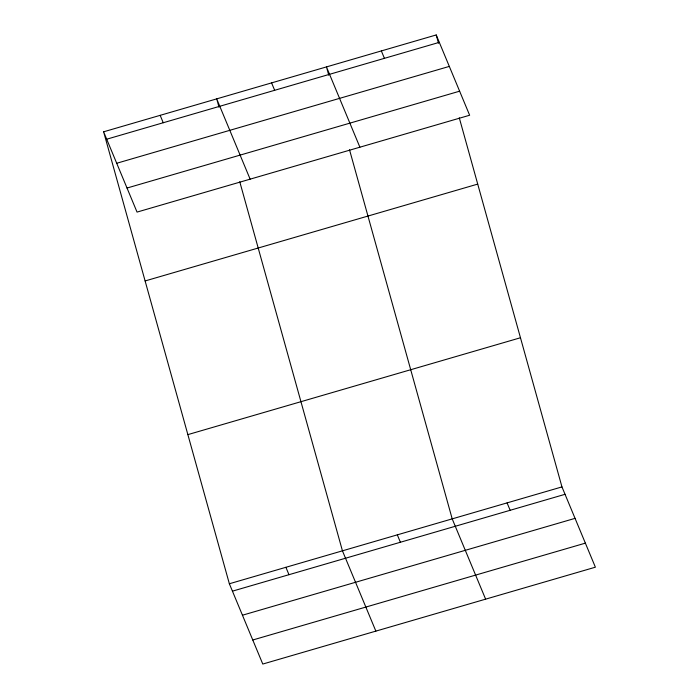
<?xml version="1.0" encoding="UTF-8"?>
<svg xmlns="http://www.w3.org/2000/svg" width="699" height="699" viewBox="0 0 699 699"><rect width="100%" height="100%" fill="white"/><g stroke="black" fill="none" stroke-linecap="round" stroke-linejoin="round"><path stroke-width="1.05" d="M103.618 131.805L436.22 34.95L469.641 115.239L137.039 212.094L103.618 131.805L229.359 583.761L262.78 664.05L595.382 567.195L561.961 486.906L459.278 117.808M106.702 139.206L439.304 42.351M116.716 163.26L449.317 66.405M127.026 188.04L459.627 91.185M145.112 280.954L477.714 184.099M187.865 434.621L520.467 337.757M229.359 583.761L561.961 486.906M232.435 591.162L565.037 494.307M242.448 615.216L575.05 518.361M252.767 639.996L585.369 543.14M381.348 50.931L384.424 58.332M359.889 147.201L326.468 66.912L328.766 75.195M507.081 502.887L510.156 510.287M271.588 82.893L274.663 90.293M485.622 599.157L452.201 518.868L349.517 149.769M250.128 179.162L216.707 98.874L219.014 107.165M397.32 534.849L400.396 542.249M375.861 631.118L342.44 550.829L239.757 181.731M160.167 115.344L163.243 122.736M285.9 567.3L288.975 574.692M436.22 34.95L438.526 43.233"/></g></svg>
